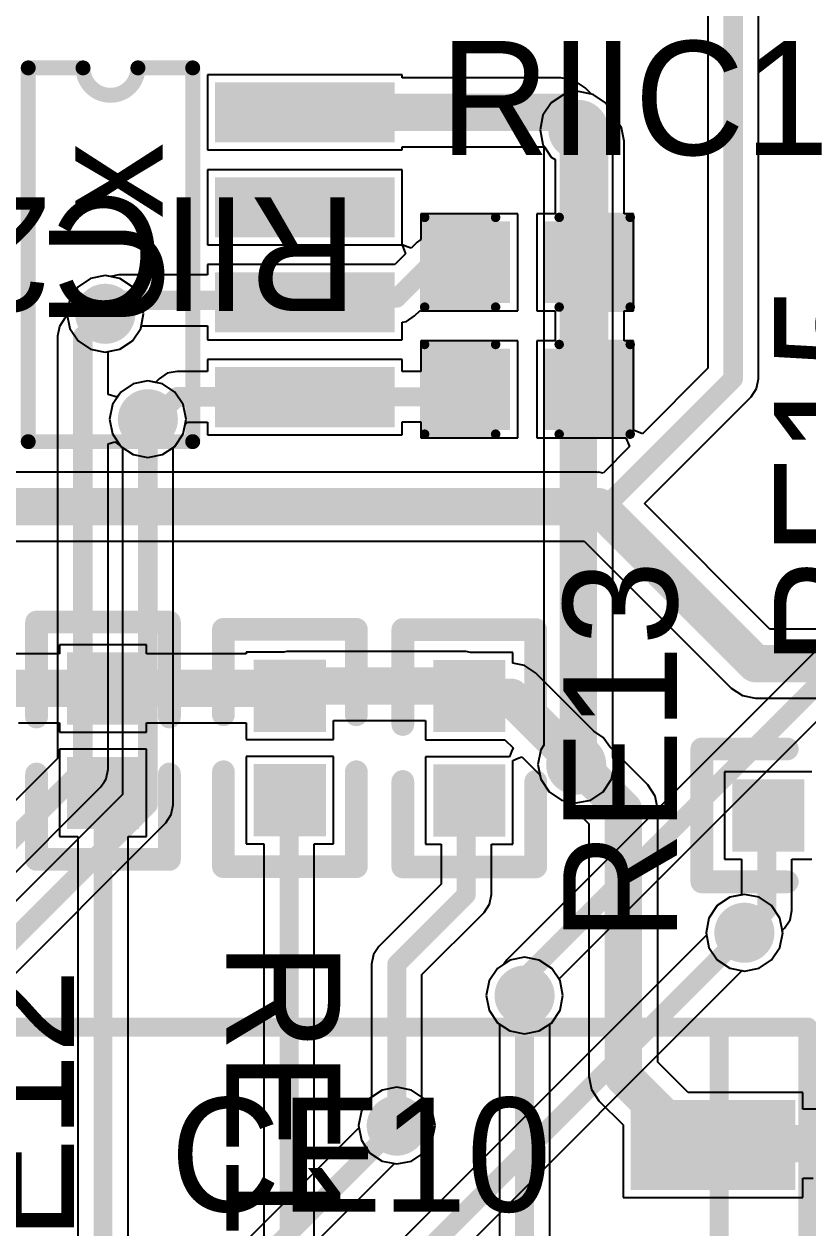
# Model space of a CAD drawing. Extents: x 60 to 151, y 116 to 276.
# Drawn here: x 92.98 to 103.46, y 138.07 to 154.17 of the extents above; entities that cross this region are included whole.
import ezdxf

# ---------------------------------------------------------------- set-up
doc = ezdxf.new("R2010")
doc.units = 0
doc.header["$MEASUREMENT"] = 0
doc.layers.get('0').update_dxf_attribs({"linetype": 'CONTINUOUS'})
for name, color, linetype in [('BOTTOMLAYER', 5, 'CONTINUOUS'), ('BOTTOMSOLDER', 6, 'CONTINUOUS'), ('MECHANICAL13', 56, 'CONTINUOUS'), ('MECHANICAL15', 56, 'CONTINUOUS'), ('MULTILAYER', 9, 'CONTINUOUS'), ('TOPLAYER', 1, 'CONTINUOUS'), ('TOPOVERLAY', 2, 'CONTINUOUS'), ('TOPPASTE', 8, 'CONTINUOUS'), ('TOPSOLDER', 216, 'CONTINUOUS'), ('VIAHOLELAYER', 16, 'CONTINUOUS')]:
    doc.layers.add(name, color=color, linetype=linetype)

# ---------------------------------------------------------------- blocks, each defined once
blk = doc.blocks.new('0603_1')
at = {"layer": 'TOPLAYER'}
for points in [[(-0.445, -0.445), (0.445, -0.445), (-0.445, 0.445), (0.445, 0.445)], [(1.106, -0.445), (1.995, -0.445), (1.106, 0.445), (1.995, 0.445)]]:
    blk.add_solid(points, dxfattribs=at)
at = {"layer": 'TOPOVERLAY', "const_width": 0.127}
for points in [[(-0.597, -0.6), (-0.597, 0.6)], [(-0.597, 0.6), (0.353, 0.6)], [(1.203, 0.6), (2.153, 0.6)], [(2.153, -0.6), (2.153, 0.6)], [(-0.597, -0.6), (0.353, -0.6)], [(1.203, -0.6), (2.153, -0.6)]]:
    blk.add_lwpolyline(points, dxfattribs=at)
at = {"layer": 'TOPOVERLAY', "const_width": 0.0635}
for points in [[(-0.629, 0.6, 1), (-0.566, 0.6, 1)], [(-0.629, 0.6, 1), (-0.566, 0.6, 1)], [(0.321, 0.6, 1), (0.384, 0.6, 1)], [(1.171, 0.6, 1), (1.234, 0.6, 1)], [(2.121, 0.6, 1), (2.184, 0.6, 1)], [(2.121, 0.6, 1), (2.184, 0.6, 1)], [(-0.629, -0.6, 1), (-0.566, -0.6, 1)], [(-0.629, -0.6, 1), (-0.566, -0.6, 1)], [(0.321, -0.6, 1), (0.384, -0.6, 1)], [(1.171, -0.6, 1), (1.234, -0.6, 1)], [(2.121, -0.6, 1), (2.184, -0.6, 1)], [(2.121, -0.6, 1), (2.184, -0.6, 1)]]:
    blk.add_lwpolyline(points, format="xyb", close=True, dxfattribs=at)
at = {"layer": 'TOPPASTE'}
for points in [[(-0.445, -0.445), (0.445, -0.445), (-0.445, 0.445), (0.445, 0.445)], [(1.106, -0.445), (1.995, -0.445), (1.106, 0.445), (1.995, 0.445)]]:
    blk.add_solid(points, dxfattribs=at)
at = {"layer": 'TOPSOLDER'}
for points in [[(-0.546, -0.546), (0.546, -0.546), (-0.546, 0.546), (0.546, 0.546)], [(1.004, -0.546), (2.096, -0.546), (1.004, 0.546), (2.096, 0.546)]]:
    blk.add_solid(points, dxfattribs=at)
blk = doc.blocks.new('0603_2')
at = {"layer": 'TOPLAYER'}
for points in [[(-0.445, -0.445), (0.445, -0.445), (-0.445, 0.445), (0.445, 0.445)], [(1.106, -0.445), (1.995, -0.445), (1.106, 0.445), (1.995, 0.445)]]:
    blk.add_solid(points, dxfattribs=at)
at = {"layer": 'TOPOVERLAY', "const_width": 0.127}
for points in [[(-0.597, -0.6), (-0.597, 0.6)], [(-0.597, 0.6), (0.353, 0.6)], [(1.203, 0.6), (2.153, 0.6)], [(2.153, -0.6), (2.153, 0.6)], [(-0.597, -0.6), (0.353, -0.6)], [(1.203, -0.6), (2.153, -0.6)]]:
    blk.add_lwpolyline(points, dxfattribs=at)
at = {"layer": 'TOPOVERLAY', "const_width": 0.0635}
for points in [[(-0.629, 0.6, 1), (-0.566, 0.6, 1)], [(-0.629, 0.6, 1), (-0.566, 0.6, 1)], [(0.321, 0.6, 1), (0.384, 0.6, 1)], [(1.171, 0.6, 1), (1.234, 0.6, 1)], [(2.121, 0.6, 1), (2.184, 0.6, 1)], [(2.121, 0.6, 1), (2.184, 0.6, 1)], [(-0.629, -0.6, 1), (-0.566, -0.6, 1)], [(-0.629, -0.6, 1), (-0.566, -0.6, 1)], [(0.321, -0.6, 1), (0.384, -0.6, 1)], [(1.171, -0.6, 1), (1.234, -0.6, 1)], [(2.121, -0.6, 1), (2.184, -0.6, 1)], [(2.121, -0.6, 1), (2.184, -0.6, 1)]]:
    blk.add_lwpolyline(points, format="xyb", close=True, dxfattribs=at)
at = {"layer": 'TOPPASTE'}
for points in [[(-0.445, -0.445), (0.445, -0.445), (-0.445, 0.445), (0.445, 0.445)], [(1.106, -0.445), (1.995, -0.445), (1.106, 0.445), (1.995, 0.445)]]:
    blk.add_solid(points, dxfattribs=at)
at = {"layer": 'TOPSOLDER'}
for points in [[(-0.546, -0.546), (0.546, -0.546), (-0.546, 0.546), (0.546, 0.546)], [(1.004, -0.546), (2.096, -0.546), (1.004, 0.546), (2.096, 0.546)]]:
    blk.add_solid(points, dxfattribs=at)
blk = doc.blocks.new('__8_3')
at = {"layer": 'TOPLAYER'}
for points in [[(-1.605, 3.7), (-2.205, 3.7), (-1.605, 1.5), (-2.205, 1.5)], [(-0.335, 3.7), (-0.935, 3.7), (-0.335, 1.5), (-0.935, 1.5)], [(0.935, 3.7), (0.335, 3.7), (0.935, 1.5), (0.335, 1.5)], [(2.205, 3.7), (1.605, 3.7), (2.205, 1.5), (1.605, 1.5)], [(-1.605, -1.5), (-2.205, -1.5), (-1.605, -3.7), (-2.205, -3.7)], [(-0.335, -1.5), (-0.935, -1.5), (-0.335, -3.7), (-0.935, -3.7)], [(0.935, -1.5), (0.335, -1.5), (0.935, -3.7), (0.335, -3.7)], [(2.205, -1.5), (1.605, -1.5), (2.205, -3.7), (1.605, -3.7)]]:
    blk.add_solid(points, dxfattribs=at)
at = {"layer": 'TOPOVERLAY', "const_width": 0.2}
for points in [[(2.5, 1.1), (-2.5, 1.1)], [(-2.5, 0.367), (-2.5, 1.1)], [(2.5, -1.1), (2.5, 1.1)], [(-2.5, -1.1), (-2.5, -0.367)], [(2.5, -1.1), (-2.5, -1.1)]]:
    blk.add_lwpolyline(points, dxfattribs=at)
at = {"layer": 'TOPOVERLAY'}
for points, const_width in [([(-2.55, 1.1, 1), (-2.45, 1.1, 1)], 0.1), ([(-2.55, 1.1, 1), (-2.45, 1.1, 1)], 0.1), ([(2.45, 1.1, 1), (2.55, 1.1, 1)], 0.1), ([(2.45, 1.1, 1), (2.55, 1.1, 1)], 0.1), ([(-2.55, 0.367, 1), (-2.45, 0.367, 1)], 0.1), ([(-2.55, 0.367, 1), (-2.45, 0.367, 1)], 0.1), ([(-2.55, -0.367, 1), (-2.45, -0.367, 1)], 0.1), ([(-2.55, -0.367, 1), (-2.45, -0.367, 1)], 0.1), ([(-2.55, -1.1, 1), (-2.45, -1.1, 1)], 0.1), ([(-2.55, -1.1, 1), (-2.45, -1.1, 1)], 0.1), ([(2.45, -1.1, 1), (2.55, -1.1, 1)], 0.1), ([(2.45, -1.1, 1), (2.55, -1.1, 1)], 0.1), ([(-2.63, -2.6, 1), (-2.88, -2.6, 1)], 0.25), ([(-2.943, -2.6, 1), (-2.818, -2.6, 1)], 0.125), ([(-2.692, -2.6, 1), (-2.568, -2.6, 1)], 0.125)]:
    blk.add_lwpolyline(points, format="xyb", close=True, dxfattribs=dict(at, const_width=const_width))
at = {"layer": 'TOPOVERLAY', "const_width": 0.2}
blk.add_lwpolyline([(-2.5, 0.367, -1), (-2.5, -0.367)], format="xyb", dxfattribs=at)
at = {"layer": 'TOPPASTE'}
for points in [[(-1.605, 3.7), (-2.205, 3.7), (-1.605, 1.5), (-2.205, 1.5)], [(-0.335, 3.7), (-0.935, 3.7), (-0.335, 1.5), (-0.935, 1.5)], [(0.935, 3.7), (0.335, 3.7), (0.935, 1.5), (0.335, 1.5)], [(2.205, 3.7), (1.605, 3.7), (2.205, 1.5), (1.605, 1.5)], [(-1.605, -1.5), (-2.205, -1.5), (-1.605, -3.7), (-2.205, -3.7)], [(-0.335, -1.5), (-0.935, -1.5), (-0.335, -3.7), (-0.935, -3.7)], [(0.935, -1.5), (0.335, -1.5), (0.935, -3.7), (0.335, -3.7)], [(2.205, -1.5), (1.605, -1.5), (2.205, -3.7), (1.605, -3.7)]]:
    blk.add_solid(points, dxfattribs=at)
at = {"layer": 'TOPSOLDER'}
for points in [[(-1.503, 3.802), (-2.307, 3.802), (-1.503, 1.398), (-2.307, 1.398)], [(-0.233, 3.802), (-1.037, 3.802), (-0.233, 1.398), (-1.037, 1.398)], [(1.037, 3.802), (0.233, 3.802), (1.037, 1.398), (0.233, 1.398)], [(2.307, 3.802), (1.503, 3.802), (2.307, 1.398), (1.503, 1.398)], [(-1.503, -1.398), (-2.307, -1.398), (-1.503, -3.802), (-2.307, -3.802)], [(-0.233, -1.398), (-1.037, -1.398), (-0.233, -3.802), (-1.037, -3.802)], [(1.037, -1.398), (0.233, -1.398), (1.037, -3.802), (0.233, -3.802)], [(2.307, -1.398), (1.503, -1.398), (2.307, -3.802), (1.503, -3.802)]]:
    blk.add_solid(points, dxfattribs=at)
blk = doc.blocks.new('ESP_12_4')
at = {"layer": 'MECHANICAL13', "const_width": 0.254}
for points in [[(-0.083, 8.371), (-0.083, -15.568)], [(16.084, -15.568), (-0.083, -15.568)]]:
    blk.add_lwpolyline(points, dxfattribs=at)
at = {"layer": 'MECHANICAL13', "const_width": 0.127}
blk.add_lwpolyline([(-0.147, -15.568, 1), (-0.02, -15.568, 1)], format="xyb", close=True, dxfattribs=at)
blk.add_lwpolyline([(-0.147, -15.568, 1), (-0.02, -15.568, 1)], format="xyb", close=True, dxfattribs=at)
at = {"layer": 'MECHANICAL15', "const_width": 0.254}
for points in [[(-1.27, 8.371), (-1.27, -15.568)], [(17.272, -15.568), (-1.27, -15.568)]]:
    blk.add_lwpolyline(points, dxfattribs=at)
at = {"layer": 'MECHANICAL15', "const_width": 0.127}
blk.add_lwpolyline([(-1.333, -15.568, 1), (-1.206, -15.568, 1)], format="xyb", close=True, dxfattribs=at)
blk.add_lwpolyline([(-1.333, -15.568, 1), (-1.206, -15.568, 1)], format="xyb", close=True, dxfattribs=at)
at = {"layer": 'TOPLAYER'}
blk.add_solid([(-1, -14.49), (1, -14.49), (-1, -13.49), (1, -13.49)], dxfattribs=at)
at = {"layer": 'TOPOVERLAY', "const_width": 0.254}
for points in [[(-0.083, -14.917), (-0.083, -15.568)], [(16.084, -15.568), (-0.083, -15.568)]]:
    blk.add_lwpolyline(points, dxfattribs=at)
at = {"layer": 'TOPOVERLAY', "const_width": 0.127}
for points in [[(-0.147, -14.917, 1), (-0.02, -14.917, 1)], [(-0.147, -15.568, 1), (-0.02, -15.568, 1)], [(-0.147, -15.568, 1), (-0.02, -15.568, 1)]]:
    blk.add_lwpolyline(points, format="xyb", close=True, dxfattribs=at)
at = {"layer": 'TOPPASTE'}
blk.add_solid([(-1, -14.49), (1, -14.49), (-1, -13.49), (1, -13.49)], dxfattribs=at)
at = {"layer": 'TOPSOLDER'}
blk.add_solid([(-1.102, -14.592), (1.102, -14.592), (-1.102, -13.388), (1.102, -13.388)], dxfattribs=at)
blk = doc.blocks.new('0603_11')
at = {"layer": 'TOPLAYER'}
for points in [[(-0.381, -0.381), (0.381, -0.381), (-0.381, 0.381), (0.381, 0.381)], [(1.016, -0.381), (1.778, -0.381), (1.016, 0.381), (1.778, 0.381)]]:
    blk.add_solid(points, dxfattribs=at)
at = {"layer": 'TOPOVERLAY', "const_width": 0.305}
for points in [[(-0.889, 0.889), (0.254, 0.889)], [(-0.889, -0.889), (-0.889, 0.889)], [(1.016, 0.889), (2.286, 0.889)], [(2.286, -0.889), (2.286, 0.889)], [(-0.889, -0.889), (0.254, -0.889)], [(1.016, -0.889), (2.286, -0.889)]]:
    blk.add_lwpolyline(points, dxfattribs=at)
at = {"layer": 'TOPOVERLAY', "const_width": 0.152}
for points in [[(-0.965, 0.889, 1), (-0.813, 0.889, 1)], [(-0.965, 0.889, 1), (-0.813, 0.889, 1)], [(0.178, 0.889, 1), (0.33, 0.889, 1)], [(0.94, 0.889, 1), (1.092, 0.889, 1)], [(2.21, 0.889, 1), (2.362, 0.889, 1)], [(2.21, 0.889, 1), (2.362, 0.889, 1)], [(-0.965, -0.889, 1), (-0.813, -0.889, 1)], [(-0.965, -0.889, 1), (-0.813, -0.889, 1)], [(0.178, -0.889, 1), (0.33, -0.889, 1)], [(0.94, -0.889, 1), (1.092, -0.889, 1)], [(2.21, -0.889, 1), (2.362, -0.889, 1)], [(2.21, -0.889, 1), (2.362, -0.889, 1)]]:
    blk.add_lwpolyline(points, format="xyb", close=True, dxfattribs=at)
at = {"layer": 'TOPPASTE'}
for points in [[(-0.381, -0.381), (0.381, -0.381), (-0.381, 0.381), (0.381, 0.381)], [(1.016, -0.381), (1.778, -0.381), (1.016, 0.381), (1.778, 0.381)]]:
    blk.add_solid(points, dxfattribs=at)
at = {"layer": 'TOPSOLDER'}
for points in [[(-0.483, -0.483), (0.483, -0.483), (-0.483, 0.483), (0.483, 0.483)], [(0.914, -0.483), (1.88, -0.483), (0.914, 0.483), (1.88, 0.483)]]:
    blk.add_solid(points, dxfattribs=at)
blk = doc.blocks.new('0603_12')
at = {"layer": 'TOPLAYER'}
for points in [[(-0.381, -0.381), (0.381, -0.381), (-0.381, 0.381), (0.381, 0.381)], [(1.016, -0.381), (1.778, -0.381), (1.016, 0.381), (1.778, 0.381)]]:
    blk.add_solid(points, dxfattribs=at)
at = {"layer": 'TOPOVERLAY', "const_width": 0.305}
for points in [[(-0.889, 0.889), (0.254, 0.889)], [(-0.889, 0.889), (-0.889, -0.889)], [(1.016, 0.889), (2.286, 0.889)], [(2.286, 0.889), (2.286, -0.889)], [(-0.889, -0.889), (0.254, -0.889)], [(1.016, -0.889), (2.286, -0.889)]]:
    blk.add_lwpolyline(points, dxfattribs=at)
at = {"layer": 'TOPOVERLAY', "const_width": 0.152}
for points in [[(-0.965, 0.889, 1), (-0.813, 0.889, 1)], [(-0.965, 0.889, 1), (-0.813, 0.889, 1)], [(0.178, 0.889, 1), (0.33, 0.889, 1)], [(0.94, 0.889, 1), (1.092, 0.889, 1)], [(2.21, 0.889, 1), (2.362, 0.889, 1)], [(2.21, 0.889, 1), (2.362, 0.889, 1)], [(-0.965, -0.889, 1), (-0.813, -0.889, 1)], [(-0.965, -0.889, 1), (-0.813, -0.889, 1)], [(0.178, -0.889, 1), (0.33, -0.889, 1)], [(0.94, -0.889, 1), (1.092, -0.889, 1)], [(2.21, -0.889, 1), (2.362, -0.889, 1)], [(2.21, -0.889, 1), (2.362, -0.889, 1)]]:
    blk.add_lwpolyline(points, format="xyb", close=True, dxfattribs=at)
at = {"layer": 'TOPPASTE'}
for points in [[(-0.381, -0.381), (0.381, -0.381), (-0.381, 0.381), (0.381, 0.381)], [(1.016, -0.381), (1.778, -0.381), (1.016, 0.381), (1.778, 0.381)]]:
    blk.add_solid(points, dxfattribs=at)
at = {"layer": 'TOPSOLDER'}
for points in [[(-0.483, -0.483), (0.483, -0.483), (-0.483, 0.483), (0.483, 0.483)], [(0.914, -0.483), (1.88, -0.483), (0.914, 0.483), (1.88, 0.483)]]:
    blk.add_solid(points, dxfattribs=at)
blk = doc.blocks.new('0603_13')
at = {"layer": 'TOPLAYER'}
for points in [[(-0.381, -0.381), (0.381, -0.381), (-0.381, 0.381), (0.381, 0.381)], [(1.016, -0.381), (1.778, -0.381), (1.016, 0.381), (1.778, 0.381)]]:
    blk.add_solid(points, dxfattribs=at)
at = {"layer": 'TOPOVERLAY', "const_width": 0.305}
for points in [[(-0.889, 0.889), (0.254, 0.889)], [(-0.889, 0.889), (-0.889, -0.889)], [(1.016, 0.889), (2.286, 0.889)], [(2.286, 0.889), (2.286, -0.889)], [(-0.889, -0.889), (0.254, -0.889)], [(1.016, -0.889), (2.286, -0.889)]]:
    blk.add_lwpolyline(points, dxfattribs=at)
at = {"layer": 'TOPOVERLAY', "const_width": 0.152}
for points in [[(-0.965, 0.889, 1), (-0.813, 0.889, 1)], [(-0.965, 0.889, 1), (-0.813, 0.889, 1)], [(0.178, 0.889, 1), (0.33, 0.889, 1)], [(0.94, 0.889, 1), (1.092, 0.889, 1)], [(2.21, 0.889, 1), (2.362, 0.889, 1)], [(2.21, 0.889, 1), (2.362, 0.889, 1)], [(-0.965, -0.889, 1), (-0.813, -0.889, 1)], [(-0.965, -0.889, 1), (-0.813, -0.889, 1)], [(0.178, -0.889, 1), (0.33, -0.889, 1)], [(0.94, -0.889, 1), (1.092, -0.889, 1)], [(2.21, -0.889, 1), (2.362, -0.889, 1)], [(2.21, -0.889, 1), (2.362, -0.889, 1)]]:
    blk.add_lwpolyline(points, format="xyb", close=True, dxfattribs=at)
at = {"layer": 'TOPPASTE'}
for points in [[(-0.381, -0.381), (0.381, -0.381), (-0.381, 0.381), (0.381, 0.381)], [(1.016, -0.381), (1.778, -0.381), (1.016, 0.381), (1.778, 0.381)]]:
    blk.add_solid(points, dxfattribs=at)
at = {"layer": 'TOPSOLDER'}
for points in [[(-0.483, -0.483), (0.483, -0.483), (-0.483, 0.483), (0.483, 0.483)], [(0.914, -0.483), (1.88, -0.483), (0.914, 0.483), (1.88, 0.483)]]:
    blk.add_solid(points, dxfattribs=at)
blk = doc.blocks.new('0603_14')
at = {"layer": 'TOPLAYER'}
for points in [[(-0.381, -0.381), (0.381, -0.381), (-0.381, 0.381), (0.381, 0.381)], [(1.016, -0.381), (1.778, -0.381), (1.016, 0.381), (1.778, 0.381)]]:
    blk.add_solid(points, dxfattribs=at)
at = {"layer": 'TOPOVERLAY', "const_width": 0.305}
for points in [[(0.254, 0.889), (-0.889, 0.889)], [(-0.889, -0.889), (-0.889, 0.889)], [(2.286, 0.889), (1.016, 0.889)], [(2.286, -0.889), (2.286, 0.889)], [(0.254, -0.889), (-0.889, -0.889)], [(2.286, -0.889), (1.016, -0.889)]]:
    blk.add_lwpolyline(points, dxfattribs=at)
at = {"layer": 'TOPOVERLAY', "const_width": 0.152}
for points in [[(-0.965, 0.889, 1), (-0.813, 0.889, 1)], [(-0.965, 0.889, 1), (-0.813, 0.889, 1)], [(0.178, 0.889, 1), (0.33, 0.889, 1)], [(0.94, 0.889, 1), (1.092, 0.889, 1)], [(2.21, 0.889, 1), (2.362, 0.889, 1)], [(2.21, 0.889, 1), (2.362, 0.889, 1)], [(-0.965, -0.889, 1), (-0.813, -0.889, 1)], [(-0.965, -0.889, 1), (-0.813, -0.889, 1)], [(0.178, -0.889, 1), (0.33, -0.889, 1)], [(0.94, -0.889, 1), (1.092, -0.889, 1)], [(2.21, -0.889, 1), (2.362, -0.889, 1)], [(2.21, -0.889, 1), (2.362, -0.889, 1)]]:
    blk.add_lwpolyline(points, format="xyb", close=True, dxfattribs=at)
at = {"layer": 'TOPPASTE'}
for points in [[(-0.381, -0.381), (0.381, -0.381), (-0.381, 0.381), (0.381, 0.381)], [(1.016, -0.381), (1.778, -0.381), (1.016, 0.381), (1.778, 0.381)]]:
    blk.add_solid(points, dxfattribs=at)
at = {"layer": 'TOPSOLDER'}
for points in [[(-0.483, -0.483), (0.483, -0.483), (-0.483, 0.483), (0.483, 0.483)], [(0.914, -0.483), (1.88, -0.483), (0.914, 0.483), (1.88, 0.483)]]:
    blk.add_solid(points, dxfattribs=at)

msp = doc.modelspace()

# ---------------------------------------------------------------- linework, layer by layer
at = {"layer": 'BOTTOMLAYER'}
for p, q in [((100.196, 153.23), (100.029, 153.119)), ((100.392, 153.269), (100.196, 153.23)), ((100.588, 153.23), (100.392, 153.269)), ((100.755, 153.119), (100.588, 153.23)), ((100.029, 153.119), (99.918, 152.952)), ((100.866, 152.952), (100.755, 153.119)), ((99.918, 152.952), (99.879, 152.756)), ((100.905, 152.756), (100.866, 152.952)), ((99.879, 152.756), (99.918, 152.56)), ((100.866, 152.56), (100.905, 152.756)), ((99.918, 152.56), (99.93, 152.542)), ((99.93, 152.542), (99.93, 144.525)), ((100.854, 152.542), (100.866, 152.56)), ((100.854, 144.371), (100.854, 152.542)), ((93.866, 150.77), (93.699, 150.659)), ((94.062, 150.809), (93.866, 150.77)), ((94.258, 150.77), (94.062, 150.809)), ((94.425, 150.659), (94.258, 150.77)), ((93.699, 150.659), (93.588, 150.492)), ((94.536, 150.492), (94.425, 150.659)), ((93.588, 150.492), (93.549, 150.296)), ((94.575, 150.296), (94.536, 150.492)), ((93.554, 150.269), (93.522, 150.236)), ((93.549, 150.296), (93.554, 150.269)), ((94.536, 150.1), (94.575, 150.296)), ((93.448, 150.126), (93.422, 149.996)), ((93.522, 150.236), (93.448, 150.126)), ((94.425, 149.933), (94.536, 150.1)), ((93.422, 149.996), (93.422, 144.347)), ((94.258, 149.822), (94.425, 149.933)), ((94.102, 149.791), (94.258, 149.822)), ((94.102, 149.217), (94.102, 149.791)), ((94.436, 149.36), (94.269, 149.249)), ((94.632, 149.399), (94.436, 149.36)), ((94.828, 149.36), (94.632, 149.399)), ((94.995, 149.249), (94.828, 149.36)), ((94.223, 149.18), (94.102, 149.217)), ((94.269, 149.249), (94.223, 149.18)), ((95.106, 149.082), (94.995, 149.249)), ((95.145, 148.886), (95.106, 149.082)), ((95.106, 148.69), (95.145, 148.886)), ((94.995, 148.523), (95.106, 148.69)), ((94.102, 148.555), (94.19, 148.582)), ((94.102, 144.206), (94.102, 148.555)), ((94.19, 148.582), (94.269, 148.524)), ((94.269, 148.524), (94.269, 148.523)), ((94.269, 148.523), (94.272, 148.521)), ((94.272, 148.521), (94.292, 148.506)), ((94.292, 148.506), (94.292, 143.867)), ((94.972, 148.508), (94.995, 148.523)), ((94.972, 143.726), (94.972, 148.508)), ((104.165, 146.385), (99.434, 141.654)), ((100.129, 141.397), (104.8, 146.068)), ((99.888, 144.462), (99.849, 144.266)), ((99.93, 144.525), (99.888, 144.462)), ((93.422, 144.347), (86.322, 137.246)), ((100.875, 144.266), (100.854, 144.371)), ((94.076, 144.076), (94.102, 144.206)), ((99.849, 144.266), (99.888, 144.07)), ((100.836, 144.07), (100.875, 144.266)), ((94.002, 143.966), (94.051, 144.039)), ((94.051, 144.039), (94.076, 144.076)), ((99.888, 144.07), (99.999, 143.903)), ((100.725, 143.903), (100.836, 144.07)), ((86.902, 136.865), (94.002, 143.966)), ((94.292, 143.867), (87.312, 136.886)), ((99.999, 143.903), (100.166, 143.792)), ((100.558, 143.792), (100.725, 143.903)), ((94.946, 143.596), (94.972, 143.726)), ((100.166, 143.792), (100.362, 143.753)), ((100.362, 143.753), (100.558, 143.792)), ((94.872, 143.486), (94.946, 143.596)), ((87.892, 136.505), (94.872, 143.486)), ((102.612, 142.529), (102.416, 142.49)), ((102.808, 142.49), (102.612, 142.529)), ((102.249, 142.379), (102.138, 142.212)), ((102.416, 142.49), (102.249, 142.379)), ((102.975, 142.379), (102.808, 142.49)), ((103.086, 142.212), (102.975, 142.379)), ((102.138, 142.212), (102.099, 142.016)), ((103.125, 142.016), (103.086, 142.212)), ((102.105, 141.985), (94.163, 134.043)), ((102.099, 142.016), (102.105, 141.985)), ((103.086, 141.82), (103.125, 142.016)), ((102.975, 141.653), (103.086, 141.82)), ((99.395, 141.596), (99.309, 141.539)), ((99.434, 141.654), (99.395, 141.596)), ((102.808, 141.542), (102.975, 141.653)), ((94.54, 133.468), (102.581, 141.509)), ((99.309, 141.539), (99.198, 141.372)), ((102.581, 141.509), (102.612, 141.503)), ((102.612, 141.503), (102.808, 141.542)), ((99.198, 141.372), (99.159, 141.176)), ((100.146, 141.372), (100.129, 141.397)), ((100.185, 141.176), (100.146, 141.372)), ((99.159, 141.176), (99.198, 140.98)), ((100.146, 140.98), (100.185, 141.176)), ((99.198, 140.98), (99.309, 140.813)), ((100.035, 140.813), (100.146, 140.98)), ((99.309, 140.813), (99.476, 140.702)), ((99.868, 140.702), (100.035, 140.813)), ((99.476, 140.702), (99.672, 140.663)), ((99.672, 140.663), (99.868, 140.702)), ((97.962, 139.949), (97.766, 139.91)), ((98.158, 139.91), (97.962, 139.949)), ((97.599, 139.799), (97.488, 139.632)), ((97.766, 139.91), (97.599, 139.799)), ((98.325, 139.799), (98.158, 139.91)), ((98.436, 139.632), (98.325, 139.799)), ((97.488, 139.632), (97.449, 139.436)), ((98.475, 139.436), (98.436, 139.632)), ((97.455, 139.405), (93.233, 135.183)), ((97.449, 139.436), (97.455, 139.405)), ((98.436, 139.24), (98.475, 139.436)), ((98.325, 139.073), (98.436, 139.24)), ((98.158, 138.962), (98.325, 139.073)), ((93.61, 134.608), (97.931, 138.929)), ((97.931, 138.929), (97.962, 138.923)), ((97.962, 138.923), (98.158, 138.962))]:
    msp.add_line(p, q, dxfattribs=at)
for points, const_width in [([(100.242, 152.756, 1), (100.542, 152.756, 1)], 0.3), ([(100.237, 152.756, 1), (100.487, 152.756, 1)], 0.25), ([(100.267, 152.726, 1), (100.517, 152.726, 1)], 0.25), ([(100.267, 152.726, 1), (100.517, 152.726, 1)], 0.25), ([(93.912, 150.296, 1), (94.212, 150.296, 1)], 0.3), ([(93.997, 150.296, 1), (94.127, 150.296, 1)], 0.13), ([(93.697, 149.996, 1), (93.827, 149.996, 1)], 0.13), ([(93.697, 149.996, 1), (93.827, 149.996, 1)], 0.13), ([(94.482, 148.886, 1), (94.782, 148.886, 1)], 0.3), ([(94.567, 148.886, 1), (94.697, 148.886, 1)], 0.13), ([(100.212, 144.266, 1), (100.512, 144.266, 1)], 0.3), ([(100.267, 144.266, 1), (100.517, 144.266, 1)], 0.25), ([(93.697, 144.206, 1), (93.827, 144.206, 1)], 0.13), ([(93.697, 144.206, 1), (93.827, 144.206, 1)], 0.13), ([(94.567, 143.726, 1), (94.697, 143.726, 1)], 0.13), ([(94.567, 143.726, 1), (94.697, 143.726, 1)], 0.13), ([(102.462, 142.016, 1), (102.762, 142.016, 1)], 0.3), ([(102.548, 142.016, 1), (102.675, 142.016, 1)], 0.127), ([(99.522, 141.176, 1), (99.822, 141.176, 1)], 0.3), ([(99.609, 141.416, 1), (99.736, 141.416, 1)], 0.127), ([(99.609, 141.416, 1), (99.736, 141.416, 1)], 0.127), ([(99.609, 141.176, 1), (99.736, 141.176, 1)], 0.127), ([(97.812, 139.436, 1), (98.112, 139.436, 1)], 0.3), ([(97.899, 139.436, 1), (98.026, 139.436, 1)], 0.127)]:
    msp.add_lwpolyline(points, format="xyb", close=True, dxfattribs=dict(at, const_width=const_width))
for points, const_width in [([(100.362, 152.756), (100.392, 152.726)], 0.5), ([(100.392, 144.266), (100.392, 152.726)], 0.5), ([(93.762, 149.996), (94.062, 150.296)], 0.26), ([(93.762, 144.206), (93.762, 149.996)], 0.26), ([(94.632, 143.726), (94.632, 148.886)], 0.26), ([(99.672, 141.416), (104.562, 146.306)], 0.254), ([(86.562, 137.006), (93.762, 144.206)], 0.26), ([(87.552, 136.646), (94.632, 143.726)], 0.26), ([(94.302, 133.706), (102.612, 142.016)], 0.254), ([(99.672, 141.176), (99.672, 141.416)], 0.254), ([(93.372, 134.846), (97.962, 139.436)], 0.254)]:
    msp.add_lwpolyline(points, dxfattribs=dict(at, const_width=const_width))
at = {"layer": 'BOTTOMSOLDER', "const_width": 0.402}
for points in [[(100.191, 152.756, 1), (100.593, 152.756, 1)], [(93.861, 150.296, 1), (94.263, 150.296, 1)], [(94.431, 148.886, 1), (94.833, 148.886, 1)], [(100.161, 144.266, 1), (100.563, 144.266, 1)], [(102.411, 142.016, 1), (102.813, 142.016, 1)], [(99.471, 141.176, 1), (99.873, 141.176, 1)], [(97.761, 139.436, 1), (98.163, 139.436, 1)]]:
    msp.add_lwpolyline(points, format="xyb", close=True, dxfattribs=at)
at = {"layer": 'MULTILAYER', "const_width": 0.3}
for points in [[(100.242, 152.756, 1), (100.542, 152.756, 1)], [(93.912, 150.296, 1), (94.212, 150.296, 1)], [(94.482, 148.886, 1), (94.782, 148.886, 1)], [(100.212, 144.266, 1), (100.512, 144.266, 1)], [(102.462, 142.016, 1), (102.762, 142.016, 1)], [(99.522, 141.176, 1), (99.822, 141.176, 1)], [(97.812, 139.436, 1), (98.112, 139.436, 1)]]:
    msp.add_lwpolyline(points, format="xyb", close=True, dxfattribs=at)
at = {"layer": 'TOPLAYER'}
for p, q in [((102.122, 159.675), (102.122, 149.567)), ((102.802, 149.426), (102.802, 158.71)), ((98.035, 153.494), (95.429, 153.494)), ((95.429, 153.494), (95.429, 152.488)), ((98.035, 153.453), (98.035, 153.494)), ((100.157, 153.453), (98.035, 153.453)), ((100.334, 153.418), (100.157, 153.453)), ((100.157, 153.453), (100.157, 153.453)), ((100.484, 153.318), (100.334, 153.418)), ((100.567, 153.234), (100.484, 153.318)), ((100.588, 153.23), (100.567, 153.234)), ((100.755, 153.119), (100.588, 153.23)), ((100.866, 152.952), (100.755, 153.119)), ((100.87, 152.93), (100.866, 152.952)), ((100.969, 152.783), (100.87, 152.93)), ((101.004, 152.606), (100.969, 152.783)), ((98.035, 152.488), (98.035, 152.529)), ((98.035, 152.529), (99.939, 152.529)), ((99.939, 152.529), (100.029, 152.393)), ((101.004, 151.634), (101.004, 152.606)), ((95.429, 152.488), (98.035, 152.488)), ((100.029, 152.393), (100.08, 152.359)), ((100.08, 152.359), (100.08, 151.634)), ((98.035, 152.224), (95.429, 152.224)), ((95.429, 152.224), (95.429, 151.218)), ((98.035, 151.221), (98.035, 152.224)), ((99.58, 151.634), (98.284, 151.634)), ((98.284, 151.634), (98.284, 151.288)), ((99.58, 150.338), (99.58, 151.634)), ((100.08, 151.634), (99.834, 151.634)), ((99.834, 151.634), (99.834, 150.338)), ((101.13, 151.634), (101.004, 151.634)), ((101.13, 150.338), (101.13, 151.634)), ((98.115, 151.188), (98.035, 151.221)), ((98.234, 151.254), (98.153, 151.173)), ((98.284, 151.288), (98.234, 151.254)), ((95.429, 151.218), (98.032, 151.218)), ((98.08, 151.1), (97.934, 150.954)), ((98.032, 151.218), (98.032, 151.218)), ((98.032, 151.218), (98.032, 151.218)), ((98.032, 151.218), (98.08, 151.1)), ((98.153, 151.173), (98.115, 151.188)), ((97.934, 150.954), (95.429, 150.954)), ((95.429, 150.954), (95.429, 150.816)), ((93.866, 150.77), (93.699, 150.659)), ((94.062, 150.809), (93.866, 150.77)), ((94.135, 150.794), (94.062, 150.809)), ((94.242, 150.816), (94.135, 150.794)), ((95.429, 150.816), (94.242, 150.816)), ((93.699, 150.659), (93.588, 150.492)), ((93.588, 150.492), (93.549, 150.296)), ((93.549, 150.296), (93.588, 150.1)), ((98.091, 150.195), (98.2, 150.268)), ((98.2, 150.268), (98.274, 150.342)), ((98.274, 150.342), (98.284, 150.338)), ((98.284, 150.338), (98.284, 150.338)), ((98.284, 150.338), (98.284, 150.338)), ((98.284, 150.338), (99.58, 150.338)), ((99.834, 150.338), (100.08, 150.338)), ((100.08, 150.338), (100.08, 149.934)), ((101.004, 149.934), (101.004, 150.338)), ((101.004, 150.338), (101.13, 150.338)), ((93.588, 150.1), (93.699, 149.933)), ((94.425, 149.933), (94.536, 150.1)), ((94.536, 150.1), (94.543, 150.136)), ((94.543, 150.136), (95.429, 150.136)), ((95.429, 150.136), (95.429, 149.948)), ((98.035, 150.184), (98.091, 150.195)), ((98.035, 149.948), (98.035, 150.184)), ((93.699, 149.933), (93.866, 149.822)), ((94.258, 149.822), (94.425, 149.933)), ((95.429, 149.948), (98.035, 149.948)), ((99.58, 149.934), (98.284, 149.934)), ((98.284, 149.934), (98.284, 149.523)), ((99.58, 148.638), (99.58, 149.934)), ((100.08, 149.934), (99.834, 149.934)), ((99.834, 149.934), (99.834, 148.638)), ((101.13, 149.934), (101.004, 149.934)), ((101.13, 148.74), (101.13, 149.934)), ((93.866, 149.822), (94.062, 149.783)), ((94.062, 149.783), (94.258, 149.822)), ((98.035, 149.684), (95.429, 149.684)), ((95.429, 149.684), (95.429, 149.526)), ((98.035, 149.523), (98.035, 149.684)), ((94.892, 149.5), (94.782, 149.426)), ((95.022, 149.526), (94.892, 149.5)), ((95.429, 149.526), (95.022, 149.526)), ((98.284, 149.523), (98.035, 149.523)), ((102.122, 149.567), (101.247, 148.691)), ((94.436, 149.36), (94.269, 149.249)), ((94.632, 149.399), (94.436, 149.36)), ((94.734, 149.379), (94.632, 149.399)), ((94.782, 149.426), (94.734, 149.379)), ((102.702, 149.186), (102.776, 149.296)), ((102.776, 149.296), (102.802, 149.426)), ((102.802, 149.426), (102.802, 149.426)), ((102.802, 149.426), (102.802, 149.426)), ((102.802, 149.426), (102.802, 149.426)), ((94.269, 149.249), (94.158, 149.082)), ((101.274, 147.758), (102.702, 149.186)), ((94.158, 149.082), (94.119, 148.886)), ((94.119, 148.886), (94.158, 148.69)), ((95.106, 148.69), (95.131, 148.814)), ((95.131, 148.814), (95.163, 148.846)), ((95.163, 148.846), (95.429, 148.846)), ((95.429, 148.846), (95.429, 148.678)), ((98.035, 148.678), (98.035, 148.849)), ((98.035, 148.849), (98.284, 148.849)), ((98.284, 148.849), (98.284, 148.638)), ((94.158, 148.69), (94.269, 148.523)), ((94.995, 148.523), (95.106, 148.69)), ((95.429, 148.678), (98.035, 148.678)), ((101.247, 148.691), (101.13, 148.74)), ((94.269, 148.523), (94.436, 148.412)), ((94.828, 148.412), (94.995, 148.523)), ((98.284, 148.638), (99.58, 148.638)), ((99.834, 148.638), (101.028, 148.638)), ((101.077, 148.521), (100.722, 148.166)), ((101.028, 148.638), (101.077, 148.521)), ((94.436, 148.412), (94.632, 148.373)), ((94.632, 148.373), (94.828, 148.412)), ((100.632, 148.178), (90.153, 148.178)), ((100.647, 148.175), (100.632, 148.178)), ((100.662, 148.178), (100.647, 148.175)), ((100.722, 148.166), (100.662, 148.178)), ((102.953, 146.078), (101.274, 147.758)), ((89.724, 147.254), (100.471, 147.254)), ((100.471, 147.254), (102.435, 145.289)), ((105.828, 146.078), (102.953, 146.078)), ((93.448, 145.748), (92.712, 145.748)), ((94.616, 145.867), (93.448, 145.867)), ((93.448, 145.867), (93.448, 145.748)), ((94.616, 145.748), (94.616, 145.867)), ((95.948, 145.748), (94.616, 145.748)), ((96.452, 145.77), (95.948, 145.77)), ((95.948, 145.77), (95.948, 145.748)), ((96.492, 145.778), (96.452, 145.77)), ((98.892, 145.778), (96.492, 145.778)), ((98.947, 145.767), (98.892, 145.778)), ((98.892, 145.778), (98.892, 145.778)), ((99.516, 145.767), (98.947, 145.767)), ((99.516, 145.623), (99.516, 145.767)), ((99.669, 145.593), (99.516, 145.623)), ((99.819, 145.493), (99.669, 145.593)), ((100.598, 144.714), (99.819, 145.493)), ((102.435, 145.289), (102.435, 145.289)), ((102.435, 145.289), (102.585, 145.189)), ((102.585, 145.189), (102.585, 145.189)), ((102.585, 145.189), (102.585, 145.189)), ((102.585, 145.189), (102.585, 145.189)), ((102.585, 145.189), (102.585, 145.189)), ((102.585, 145.189), (102.585, 145.189)), ((102.585, 145.189), (102.762, 145.154)), ((102.762, 145.154), (104.931, 145.154)), ((92.903, 144.824), (93.448, 144.824)), ((93.448, 144.824), (93.448, 144.699)), ((94.616, 144.699), (94.616, 144.824)), ((94.616, 144.824), (95.948, 144.824)), ((95.948, 144.824), (95.948, 144.602)), ((97.116, 144.602), (97.116, 144.854)), ((97.116, 144.854), (98.348, 144.854)), ((98.348, 144.854), (98.348, 144.599)), ((93.448, 144.699), (94.616, 144.699)), ((100.725, 144.629), (100.598, 144.714)), ((100.81, 144.502), (100.725, 144.629)), ((94.616, 144.47), (93.448, 144.47)), ((93.448, 144.47), (93.448, 143.302)), ((94.616, 143.302), (94.616, 144.47)), ((95.948, 144.602), (97.116, 144.602)), ((98.348, 144.599), (99.406, 144.599)), ((99.406, 144.599), (99.517, 144.488)), ((99.517, 144.488), (99.498, 144.442)), ((101.319, 143.993), (100.81, 144.502)), ((97.116, 144.373), (95.948, 144.373)), ((95.948, 144.373), (95.948, 143.205)), ((97.116, 143.205), (97.116, 144.373)), ((99.468, 144.37), (98.348, 144.37)), ((98.348, 144.37), (98.348, 143.202)), ((99.498, 144.442), (99.468, 144.37)), ((99.498, 144.442), (99.498, 144.442)), ((99.516, 144.322), (99.588, 144.352)), ((99.516, 143.202), (99.516, 144.322)), ((99.588, 144.352), (99.634, 144.371)), ((99.588, 144.352), (99.588, 144.352)), ((99.634, 144.371), (99.876, 144.128)), ((103.516, 144.17), (102.348, 144.17)), ((102.348, 144.17), (102.348, 143.002)), ((99.876, 144.128), (99.888, 144.07)), ((99.888, 144.07), (99.999, 143.903)), ((101.419, 143.843), (101.319, 143.993)), ((101.319, 143.993), (101.319, 143.993)), ((99.999, 143.903), (100.166, 143.792)), ((101.454, 143.666), (101.419, 143.843)), ((100.166, 143.792), (100.224, 143.78)), ((100.224, 143.78), (100.53, 143.475)), ((101.454, 140.287), (101.454, 143.666)), ((101.454, 143.666), (101.454, 143.666)), ((100.53, 143.475), (100.53, 140.096)), ((93.448, 143.302), (93.695, 143.302)), ((93.695, 143.302), (93.695, 135.206)), ((94.369, 135.345), (94.369, 143.302)), ((94.369, 143.302), (94.616, 143.302)), ((95.948, 143.205), (96.185, 143.205)), ((96.185, 143.205), (96.185, 131.336)), ((96.859, 131.475), (96.859, 143.205)), ((96.859, 143.205), (97.116, 143.205)), ((98.348, 143.202), (98.555, 143.202)), ((98.555, 143.202), (98.555, 142.665)), ((99.229, 142.526), (99.229, 143.202)), ((99.229, 143.202), (99.516, 143.202)), ((102.348, 143.002), (102.575, 143.002)), ((102.575, 143.002), (102.575, 142.522)), ((103.249, 142.316), (103.249, 143.002)), ((103.249, 143.002), (103.516, 143.002)), ((98.555, 142.665), (97.724, 141.834)), ((99.203, 142.397), (99.229, 142.526)), ((99.229, 142.526), (99.229, 142.526)), ((99.229, 142.526), (99.229, 142.526)), ((99.229, 142.526), (99.229, 142.526)), ((99.13, 142.288), (99.203, 142.397)), ((102.249, 142.379), (102.138, 142.212)), ((102.416, 142.49), (102.249, 142.379)), ((102.575, 142.522), (102.416, 142.49)), ((98.299, 141.457), (99.13, 142.288)), ((102.138, 142.212), (102.099, 142.016)), ((103.223, 142.187), (103.249, 142.316)), ((103.119, 142.047), (103.15, 142.078)), ((103.125, 142.016), (103.119, 142.047)), ((103.15, 142.078), (103.223, 142.187)), ((102.099, 142.016), (102.138, 141.82)), ((103.086, 141.82), (103.125, 142.016)), ((97.651, 141.725), (97.625, 141.596)), ((97.724, 141.834), (97.651, 141.725)), ((102.138, 141.82), (102.249, 141.653)), ((102.975, 141.653), (103.086, 141.82)), ((97.625, 141.596), (97.625, 139.816)), ((99.476, 141.65), (99.309, 141.539)), ((99.672, 141.689), (99.476, 141.65)), ((99.868, 141.65), (99.672, 141.689)), ((100.035, 141.539), (99.868, 141.65)), ((102.249, 141.653), (102.416, 141.542)), ((102.808, 141.542), (102.975, 141.653)), ((98.299, 139.816), (98.299, 141.457)), ((99.309, 141.539), (99.198, 141.372)), ((100.146, 141.372), (100.035, 141.539)), ((102.416, 141.542), (102.612, 141.503)), ((102.612, 141.503), (102.808, 141.542)), ((99.198, 141.372), (99.159, 141.176)), ((100.185, 141.176), (100.146, 141.372)), ((99.159, 141.176), (99.198, 140.98)), ((100.146, 140.98), (100.185, 141.176)), ((99.198, 140.98), (99.309, 140.813)), ((100.035, 140.813), (100.146, 140.98)), ((99.309, 140.813), (99.335, 140.796)), ((99.335, 140.796), (99.335, 132.206)), ((100.009, 140.796), (100.035, 140.813)), ((100.009, 132.345), (100.009, 140.796)), ((101.862, 139.879), (101.454, 140.287)), ((100.53, 140.096), (100.53, 140.096)), ((100.53, 140.096), (100.565, 139.919)), ((97.599, 139.799), (97.488, 139.632)), ((97.625, 139.816), (97.599, 139.799)), ((98.325, 139.799), (98.299, 139.816)), ((98.436, 139.632), (98.325, 139.799)), ((100.565, 139.919), (100.665, 139.769)), ((103.395, 139.879), (101.862, 139.879)), ((103.395, 139.658), (103.395, 139.879)), ((97.488, 139.632), (97.449, 139.436)), ((98.475, 139.436), (98.436, 139.632)), ((100.665, 139.769), (100.989, 139.446)), ((103.722, 139.658), (103.395, 139.658)), ((97.449, 139.436), (97.488, 139.24)), ((98.436, 139.24), (98.475, 139.436)), ((100.989, 139.446), (100.989, 138.473)), ((97.488, 139.24), (97.599, 139.073)), ((98.325, 139.073), (98.436, 139.24)), ((97.599, 139.073), (97.766, 138.962)), ((98.158, 138.962), (98.325, 139.073)), ((97.766, 138.962), (97.962, 138.923)), ((97.962, 138.923), (98.158, 138.962)), ((103.395, 138.473), (103.395, 138.734)), ((103.395, 138.734), (103.531, 138.734)), ((100.989, 138.473), (103.395, 138.473))]:
    msp.add_line(p, q, dxfattribs=at)
for points, const_width in [([(102.462, 149.426), (102.462, 160.676)], 0.26), ([(96.732, 152.991), (100.157, 152.991)], 0.5), ([(100.157, 152.991), (100.542, 152.606)], 0.5), ([(100.542, 149.286), (100.542, 152.606)], 0.5), ([(97.962, 150.506), (98.472, 151.016)], 0.254), ([(98.472, 151.016), (98.922, 151.016)], 0.254), ([(94.062, 150.296), (94.242, 150.476)], 0.26), ([(94.242, 150.476), (96.762, 150.476)], 0.26), ([(96.762, 150.476), (96.792, 150.506)], 0.26), ([(96.822, 150.506), (97.962, 150.506)], 0.254), ([(100.752, 147.716), (102.462, 149.426)], 0.26), ([(94.722, 148.886), (95.022, 149.186)], 0.26), ([(95.022, 149.186), (96.762, 149.186)], 0.26), ([(96.762, 149.186), (98.712, 149.186)], 0.254), ([(98.712, 149.186), (98.832, 149.306)], 0.254), ([(94.632, 148.886), (94.722, 148.886)], 0.26), ([(89.262, 147.716), (100.632, 147.716)], 0.5), ([(100.662, 147.716), (102.762, 145.616)], 0.5), ([(100.632, 147.716), (100.752, 147.716)], 0.26), ([(102.762, 145.616), (106.782, 145.616)], 0.5), ([(92.712, 145.286), (96.462, 145.286)], 0.5), ([(96.462, 145.286), (96.492, 145.316)], 0.5), ([(96.492, 145.316), (98.892, 145.316)], 0.5), ([(98.892, 145.316), (99.042, 145.166)], 0.5), ([(99.042, 145.166), (99.492, 145.166)], 0.5), ([(99.492, 145.166), (100.992, 143.666)], 0.5), ([(94.032, 135.206), (94.032, 143.886)], 0.254), ([(96.522, 131.336), (96.522, 143.966)], 0.254), ([(98.892, 142.526), (98.892, 143.816)], 0.254), ([(100.992, 140.096), (100.992, 143.666)], 0.5), ([(102.912, 142.316), (102.912, 143.546)], 0.254), ([(97.962, 141.596), (98.892, 142.526)], 0.254), ([(102.612, 142.016), (102.912, 142.316)], 0.254), ([(97.962, 139.436), (97.962, 141.596)], 0.254), ([(99.672, 132.206), (99.672, 141.176)], 0.254), ([(100.992, 140.096), (101.892, 139.196)], 0.5), ([(101.892, 139.196), (103.722, 139.196)], 0.5)]:
    msp.add_lwpolyline(points, dxfattribs=dict(at, const_width=const_width))
for points, const_width in [([(96.607, 152.991, 1), (96.857, 152.991, 1)], 0.25), ([(100.032, 152.991, 1), (100.282, 152.991, 1)], 0.25), ([(100.032, 152.991, 1), (100.282, 152.991, 1)], 0.25), ([(100.242, 152.756, 1), (100.542, 152.756, 1)], 0.3), ([(100.417, 152.606, 1), (100.667, 152.606, 1)], 0.25), ([(100.417, 152.606, 1), (100.667, 152.606, 1)], 0.25), ([(98.409, 151.016, 1), (98.536, 151.016, 1)], 0.127), ([(98.409, 151.016, 1), (98.536, 151.016, 1)], 0.127), ([(98.858, 151.016, 1), (98.985, 151.016, 1)], 0.127), ([(93.912, 150.296, 1), (94.212, 150.296, 1)], 0.3), ([(94.177, 150.476, 1), (94.307, 150.476, 1)], 0.13), ([(94.177, 150.476, 1), (94.307, 150.476, 1)], 0.13), ([(96.697, 150.476, 1), (96.827, 150.476, 1)], 0.13), ([(96.697, 150.476, 1), (96.827, 150.476, 1)], 0.13), ([(96.727, 150.506, 1), (96.857, 150.506, 1)], 0.13), ([(96.759, 150.506, 1), (96.886, 150.506, 1)], 0.127), ([(97.899, 150.506, 1), (98.026, 150.506, 1)], 0.127), ([(97.899, 150.506, 1), (98.026, 150.506, 1)], 0.127), ([(93.997, 150.296, 1), (94.127, 150.296, 1)], 0.13), ([(100.417, 149.286, 1), (100.667, 149.286, 1)], 0.25), ([(102.397, 149.426, 1), (102.527, 149.426, 1)], 0.13), ([(102.397, 149.426, 1), (102.527, 149.426, 1)], 0.13), ([(94.957, 149.186, 1), (95.087, 149.186, 1)], 0.13), ([(94.957, 149.186, 1), (95.087, 149.186, 1)], 0.13), ([(96.697, 149.186, 1), (96.827, 149.186, 1)], 0.13), ([(96.699, 149.186, 1), (96.826, 149.186, 1)], 0.127), ([(98.648, 149.186, 1), (98.775, 149.186, 1)], 0.127), ([(98.648, 149.186, 1), (98.775, 149.186, 1)], 0.127), ([(98.768, 149.306, 1), (98.895, 149.306, 1)], 0.127), ([(94.482, 148.886, 1), (94.782, 148.886, 1)], 0.3), ([(94.567, 148.886, 1), (94.697, 148.886, 1)], 0.13), ([(94.657, 148.886, 1), (94.787, 148.886, 1)], 0.13), ([(94.657, 148.886, 1), (94.787, 148.886, 1)], 0.13), ([(100.507, 147.716, 1), (100.757, 147.716, 1)], 0.25), ([(100.537, 147.716, 1), (100.787, 147.716, 1)], 0.25), ([(100.567, 147.716, 1), (100.697, 147.716, 1)], 0.13), ([(100.687, 147.716, 1), (100.817, 147.716, 1)], 0.13), ([(100.687, 147.716, 1), (100.817, 147.716, 1)], 0.13), ([(102.637, 145.616, 1), (102.887, 145.616, 1)], 0.25), ([(102.637, 145.616, 1), (102.887, 145.616, 1)], 0.25), ([(96.337, 145.286, 1), (96.587, 145.286, 1)], 0.25), ([(96.337, 145.286, 1), (96.587, 145.286, 1)], 0.25), ([(96.367, 145.316, 1), (96.617, 145.316, 1)], 0.25), ([(96.367, 145.316, 1), (96.617, 145.316, 1)], 0.25), ([(98.767, 145.316, 1), (99.017, 145.316, 1)], 0.25), ([(98.767, 145.316, 1), (99.017, 145.316, 1)], 0.25), ([(98.917, 145.166, 1), (99.167, 145.166, 1)], 0.25), ([(98.917, 145.166, 1), (99.167, 145.166, 1)], 0.25), ([(99.367, 145.166, 1), (99.617, 145.166, 1)], 0.25), ([(99.367, 145.166, 1), (99.617, 145.166, 1)], 0.25), ([(100.212, 144.266, 1), (100.512, 144.266, 1)], 0.3), ([(93.969, 143.886, 1), (94.096, 143.886, 1)], 0.127), ([(96.458, 143.966, 1), (96.585, 143.966, 1)], 0.127), ([(98.828, 143.816, 1), (98.955, 143.816, 1)], 0.127), ([(100.867, 143.666, 1), (101.117, 143.666, 1)], 0.25), ([(100.867, 143.666, 1), (101.117, 143.666, 1)], 0.25), ([(102.848, 143.546, 1), (102.975, 143.546, 1)], 0.127), ([(98.828, 142.526, 1), (98.955, 142.526, 1)], 0.127), ([(98.828, 142.526, 1), (98.955, 142.526, 1)], 0.127), ([(102.848, 142.316, 1), (102.975, 142.316, 1)], 0.127), ([(102.848, 142.316, 1), (102.975, 142.316, 1)], 0.127), ([(102.462, 142.016, 1), (102.762, 142.016, 1)], 0.3), ([(102.548, 142.016, 1), (102.675, 142.016, 1)], 0.127), ([(97.899, 141.596, 1), (98.026, 141.596, 1)], 0.127), ([(97.899, 141.596, 1), (98.026, 141.596, 1)], 0.127), ([(99.522, 141.176, 1), (99.822, 141.176, 1)], 0.3), ([(99.609, 141.176, 1), (99.736, 141.176, 1)], 0.127), ([(100.867, 140.096, 1), (101.117, 140.096, 1)], 0.25), ([(100.867, 140.096, 1), (101.117, 140.096, 1)], 0.25), ([(97.812, 139.436, 1), (98.112, 139.436, 1)], 0.3), ([(97.899, 139.436, 1), (98.026, 139.436, 1)], 0.127), ([(101.767, 139.196, 1), (102.017, 139.196, 1)], 0.25), ([(101.767, 139.196, 1), (102.017, 139.196, 1)], 0.25)]:
    msp.add_lwpolyline(points, format="xyb", close=True, dxfattribs=dict(at, const_width=const_width))
at = {"layer": 'TOPSOLDER', "const_width": 0.402}
for points in [[(100.191, 152.756, 1), (100.593, 152.756, 1)], [(93.861, 150.296, 1), (94.263, 150.296, 1)], [(94.431, 148.886, 1), (94.833, 148.886, 1)], [(100.161, 144.266, 1), (100.563, 144.266, 1)], [(102.411, 142.016, 1), (102.813, 142.016, 1)], [(99.471, 141.176, 1), (99.873, 141.176, 1)], [(97.761, 139.436, 1), (98.163, 139.436, 1)]]:
    msp.add_lwpolyline(points, format="xyb", close=True, dxfattribs=at)
at = {"layer": 'VIAHOLELAYER', "const_width": 0.15}
for points in [[(100.317, 152.756, 1), (100.467, 152.756, 1)], [(93.987, 150.296, 1), (94.137, 150.296, 1)], [(94.557, 148.886, 1), (94.707, 148.886, 1)], [(100.287, 144.266, 1), (100.437, 144.266, 1)], [(102.537, 142.016, 1), (102.687, 142.016, 1)], [(99.597, 141.176, 1), (99.747, 141.176, 1)], [(97.887, 139.436, 1), (98.037, 139.436, 1)]]:
    msp.add_lwpolyline(points, format="xyb", close=True, dxfattribs=at)

# ---------------------------------------------------------------- block references
for name, p, rotation in [('__8_3', (94.132, 151.086), 270), ('0603_13', (94.032, 143.886), 90), ('0603_14', (96.532, 145.186), 270), ('0603_12', (98.932, 143.786), 90), ('ESP_12_4', (102.192, 125.186), 180)]:
    msp.add_blockref(name, p, dxfattribs=dict(rotation=rotation))
for name, p in [('0603_2', (98.932, 150.986)), ('0603_1', (98.932, 149.286)), ('0603_11', (102.932, 143.586))]:
    msp.add_blockref(name, p)

# ---------------------------------------------------------------- texts
at = {"layer": 'TOPOVERLAY'}
msp.add_text('RIIC1', height=1.524, dxfattribs=at).set_placement((98.536, 152.421))
for s, rotation, p in [('Ux', 90, (94.832, 150.096)), ('RIIC2', 180, (97.432, 151.856)), ('RE15', 90, (104.532, 145.586)), ('RE13', 90, (101.712, 141.896)), ('RE11', 270, (95.682, 141.896)), ('RE12', 90, (93.642, 136.436)), ('CE10', 360, (94.932, 138.286))]:
    msp.add_text(s, height=1.524, rotation=rotation, dxfattribs=at).set_placement(p)

doc.saveas('drawing.dxf')
